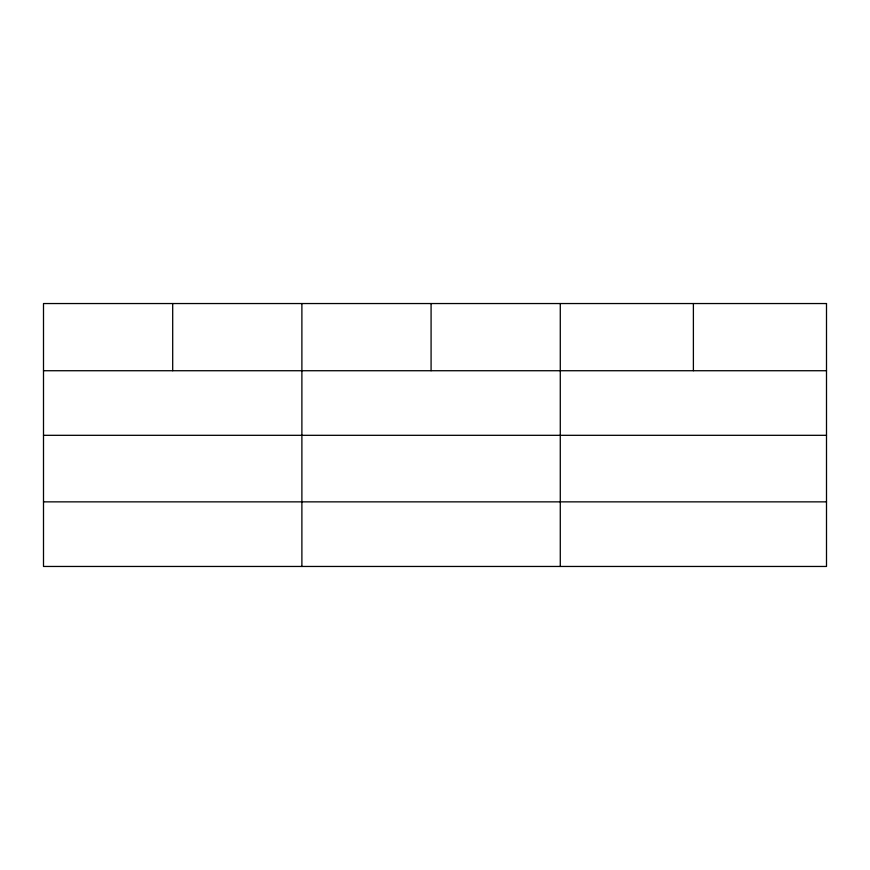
<?xml version="1.0" encoding="UTF-8"?>
<svg xmlns="http://www.w3.org/2000/svg" width="870" height="870" viewBox="0 0 870 870"><rect width="100%" height="100%" fill="white"/><g stroke="black" fill="none" stroke-linecap="round" stroke-linejoin="round"><path stroke-width="1.3" d="M43.5 370.729L826.5 370.729M43.5 435.315L826.5 435.315M43.5 501.859L826.5 501.859M693.39 303.543L693.39 370.729M560.28 303.543L560.28 566.457M431.085 303.543L431.085 370.729M301.89 303.543L301.89 566.457M172.695 303.543L172.695 370.729M826.5 303.543L43.5 303.543L43.5 566.457L826.5 566.457L826.5 303.543"/></g></svg>
